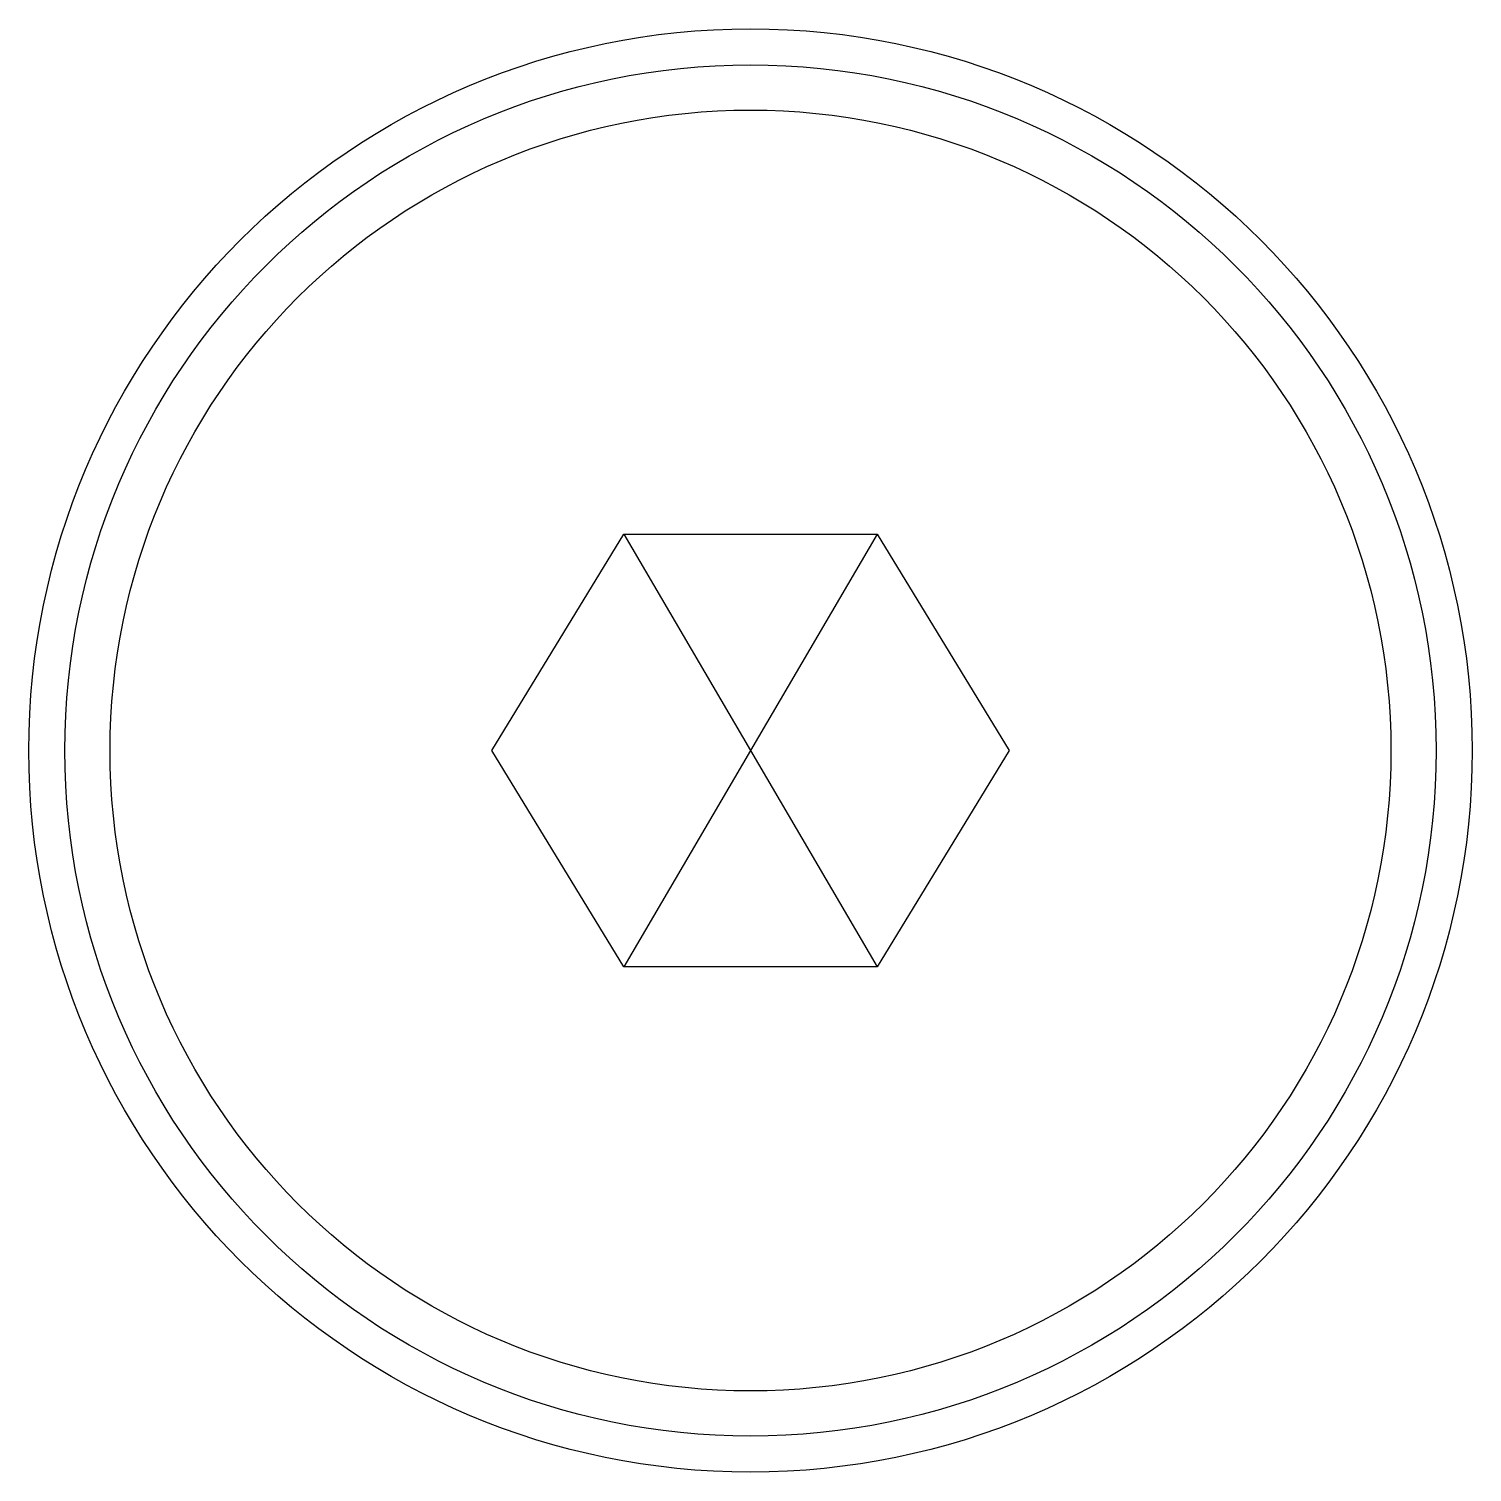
# Model space of a CAD drawing. Header units: millimetres. Extents: x 249 to 486, y 103 to 253.
# Drawn here: x 356.59 to 396.59, y 102.82 to 142.82 of the extents above; entities that cross this region are included whole.
import ezdxf

# ---------------------------------------------------------------- set-up
doc = ezdxf.new("R2010")
doc.units = ezdxf.units.MM
doc.header["$MEASUREMENT"] = 0

msp = doc.modelspace()

# ---------------------------------------------------------------- linework, layer by layer
for p, q in [((373.075, 128.825), (380.101, 116.825)), ((380.101, 128.825), (373.075, 116.825))]:
    msp.add_line(p, q)
msp.add_lwpolyline([(380.101, 116.825), (373.075, 116.825), (369.419, 122.825), (373.075, 128.825), (380.101, 128.825), (383.757, 122.825), (380.101, 116.825)])
for radius in [20, 19, 17.75]:
    msp.add_circle((376.588, 122.825), radius)

doc.saveas('drawing.dxf')
